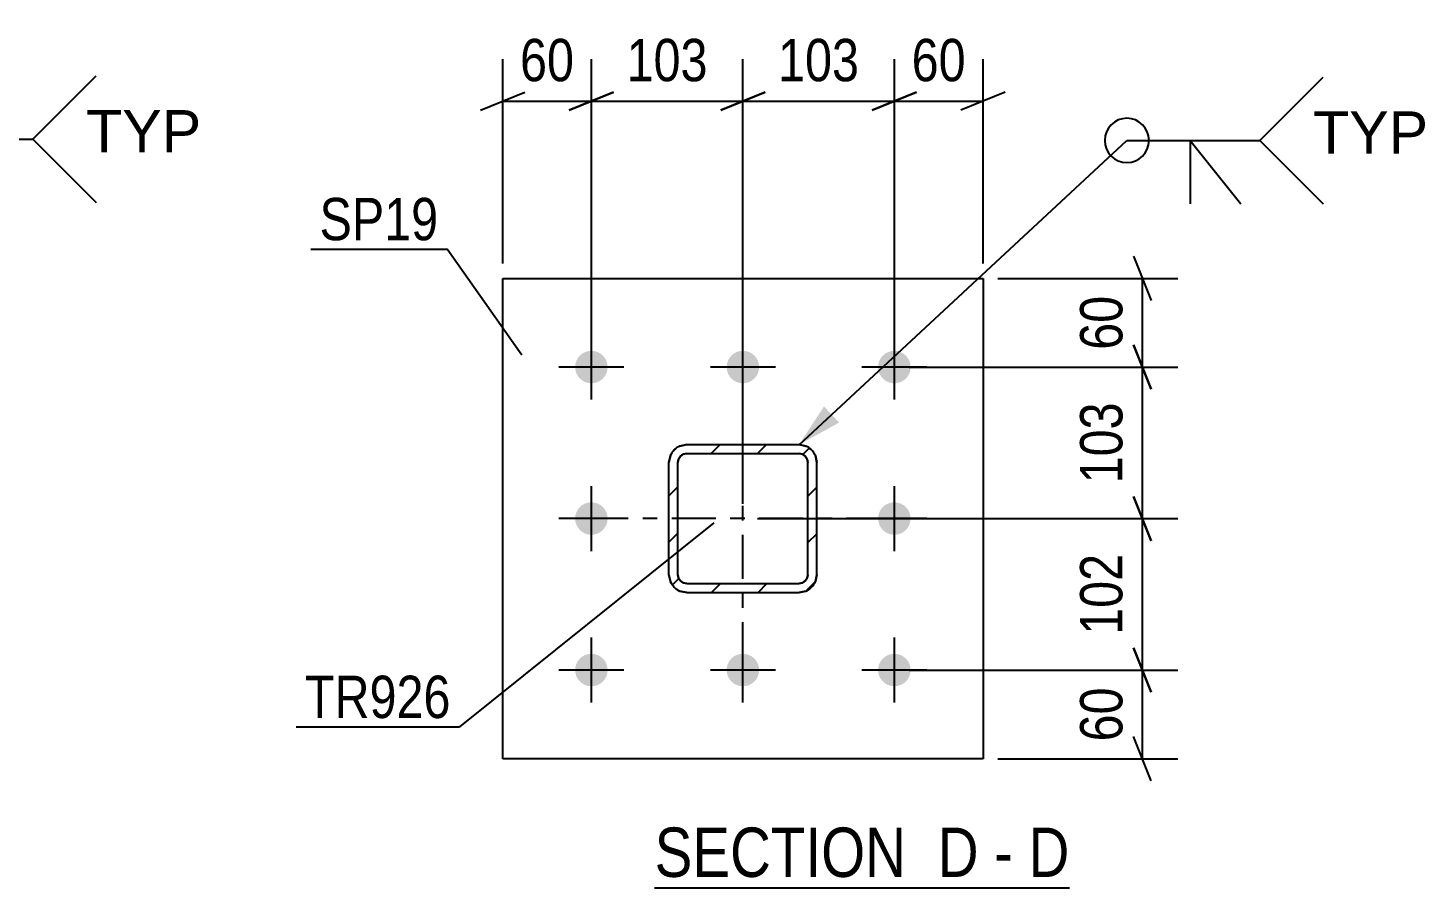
# Model space of a CAD drawing. Header units: millimetres. Extents: x 0 to 841, y 0 to 594.
# Drawn here: x 108.1 to 202.8, y 104.9 to 163.1 of the extents above; entities that cross this region are included whole.
import ezdxf

# ---------------------------------------------------------------- set-up
doc = ezdxf.new("R2010")
doc.units = ezdxf.units.MM
doc.linetypes.add('DXK_LINE_DOT2', pattern=[3.9198, 1.9599, -1.9599])
doc.linetypes.add('DXK_LINE_DOT3', pattern=[5.9187, 2.979, -0.9799, 0.9799, -0.9799])
doc.styles.add('Arial', font='arial.ttf', dxfattribs={"height": 0.2})
doc.styles.add('Arial Narrow', font='ARIALN.TTF', dxfattribs={"height": 0.2})

# ---------------------------------------------------------------- blocks, each defined once
blk = doc.blocks.new('Unknown-717034235-14 - 2040')
at = {"color": 6, "linetype": 'Continuous'}
blk.add_line((150.499, 104.881), (178.569, 104.881), dxfattribs=at)
at = {"color": 0, "linetype": 'Continuous'}
for points in [[(168.607, 105.631), (168.607, 109.131), (150.499, 109.131), (150.499, 105.631)], [(172.426, 105.631), (172.426, 109.131), (169.657, 109.131), (169.657, 105.631)], [(174.751, 105.631), (174.751, 109.131), (173.476, 109.131), (173.476, 105.631)], [(178.569, 105.631), (178.569, 109.131), (175.801, 109.131), (175.801, 105.631)]]:
    blk.add_wipeout(points, dxfattribs=at)
at = {"color": 7, "linetype": 'Continuous', "style": 'Arial Narrow'}
for s, height, p in [('SECTION ', 3.3405, (150.499, 105.631)), ('D', 3.34, (169.657, 105.631)), ('D', 3.34, (175.801, 105.631)), ('-', 3.34, (173.476, 105.631))]:
    blk.add_text(s, height=height, dxfattribs=at).set_placement(p)
blk = doc.blocks.new('Part-717034235-2156 - 2040')
at = {"linetype": 'Continuous'}
h = blk.add_hatch(dxfattribs=at)
h.set_pattern_fill('', scale=0.7, style=0, pattern_type=0)
h.set_pattern_definition([(45, (160.7295, 124.972), (-1.57154, 1.57154), [])])
h.paths.add_polyline_path([(160.27, 124.881), (160.73, 124.972), (161.119, 125.232), (161.379, 125.621), (161.47, 126.081), (161.47, 133.681), (161.379, 134.14), (161.119, 134.529), (160.73, 134.789), (160.27, 134.881), (152.67, 134.881), (152.211, 134.789), (151.822, 134.529), (151.562, 134.14), (151.47, 133.681), (151.47, 126.081), (151.562, 125.621), (151.822, 125.232), (152.211, 124.972), (152.67, 124.881)])
h.paths.add_polyline_path([(152.67, 125.481), (152.441, 125.526), (152.246, 125.656), (152.116, 125.851), (152.07, 126.081), (152.07, 133.681), (152.116, 133.91), (152.246, 134.105), (152.441, 134.235), (152.67, 134.281), (160.27, 134.281), (160.5, 134.235), (160.695, 134.105), (160.825, 133.91), (160.87, 133.681), (160.87, 126.081), (160.825, 125.851), (160.695, 125.656), (160.5, 125.526), (160.27, 125.481)])
at = {"color": 7, "linetype": 'DXK_LINE_DOT3'}
for p, q in [((156.47, 119.881), (156.47, 139.881)), ((166.47, 129.881), (146.47, 129.881))]:
    blk.add_line(p, q, dxfattribs=at)
at = {"color": 7, "linetype": 'DXK_LINE_DOT2'}
for p, q in [((152.211, 134.789), (152.67, 134.881)), ((152.67, 134.881), (160.27, 134.881)), ((160.27, 134.881), (160.73, 134.789)), ((151.47, 133.681), (151.562, 134.14)), ((151.47, 126.081), (151.47, 133.681)), ((152.116, 133.91), (152.07, 133.681)), ((152.07, 126.081), (152.07, 133.681)), ((152.246, 134.105), (152.116, 133.91)), ((152.441, 134.235), (152.246, 134.105)), ((152.67, 134.281), (152.441, 134.235)), ((152.67, 134.281), (160.27, 134.281)), ((160.5, 134.235), (160.27, 134.281)), ((160.695, 134.105), (160.5, 134.235)), ((160.825, 133.91), (160.695, 134.105)), ((160.87, 133.681), (160.825, 133.91)), ((160.87, 126.081), (160.87, 133.681)), ((161.379, 134.14), (161.47, 133.681)), ((161.47, 126.081), (161.47, 133.681)), ((151.562, 125.621), (151.47, 126.081)), ((152.07, 126.081), (152.116, 125.851)), ((160.825, 125.851), (160.87, 126.081)), ((161.47, 126.081), (161.379, 125.621)), ((152.116, 125.851), (152.246, 125.656)), ((152.246, 125.656), (152.441, 125.526)), ((152.441, 125.526), (152.67, 125.481)), ((152.67, 125.481), (160.27, 125.481)), ((160.27, 125.481), (160.5, 125.526)), ((160.5, 125.526), (160.695, 125.656)), ((160.695, 125.656), (160.825, 125.851)), ((152.67, 124.881), (152.211, 124.972)), ((152.67, 124.881), (160.27, 124.881)), ((160.73, 124.972), (160.27, 124.881))]:
    blk.add_line(p, q, dxfattribs=at)
at = {"color": 2, "linetype": 'Continuous'}
for p, q in [((152.67, 134.881), (152.211, 134.789)), ((152.67, 134.881), (160.27, 134.881)), ((160.73, 134.789), (160.27, 134.881)), ((151.562, 134.14), (151.47, 133.681)), ((151.47, 126.081), (151.47, 133.681)), ((152.07, 133.681), (152.116, 133.91)), ((152.07, 126.081), (152.07, 133.681)), ((152.116, 133.91), (152.246, 134.105)), ((152.246, 134.105), (152.441, 134.235)), ((152.441, 134.235), (152.67, 134.281)), ((152.67, 134.281), (160.27, 134.281)), ((160.27, 134.281), (160.5, 134.235)), ((160.5, 134.235), (160.695, 134.105)), ((160.695, 134.105), (160.825, 133.91)), ((160.825, 133.91), (160.87, 133.681)), ((160.87, 126.081), (160.87, 133.681)), ((161.47, 133.681), (161.379, 134.14)), ((161.47, 126.081), (161.47, 133.681)), ((151.47, 126.081), (151.562, 125.621)), ((152.116, 125.851), (152.07, 126.081)), ((160.87, 126.081), (160.825, 125.851)), ((161.379, 125.621), (161.47, 126.081)), ((152.246, 125.656), (152.116, 125.851)), ((152.441, 125.526), (152.246, 125.656)), ((152.67, 125.481), (152.441, 125.526)), ((152.67, 125.481), (160.27, 125.481)), ((160.5, 125.526), (160.27, 125.481)), ((160.695, 125.656), (160.5, 125.526)), ((160.825, 125.851), (160.695, 125.656)), ((152.211, 124.972), (152.67, 124.881)), ((152.67, 124.881), (160.27, 124.881)), ((160.27, 124.881), (160.73, 124.972))]:
    blk.add_line(p, q, dxfattribs=at)
at = {"color": 7, "linetype": 'DXK_LINE_DOT2'}
for centre, start, end in [((152.67, 133.681), 112.5, 157.5), ((160.27, 133.681), 22.5, 67.5), ((152.67, 126.081), 202.5, 247.5), ((160.27, 126.081), 292.5, 337.5)]:
    blk.add_arc(centre, 1.2, start, end, dxfattribs=at)
at = {"color": 2, "linetype": 'Continuous'}
for centre, start, end in [((152.67, 133.681), 112.5, 157.5), ((160.27, 133.681), 22.5, 67.5), ((152.67, 126.081), 202.5, 247.5), ((160.27, 126.081), 292.5, 337.5)]:
    blk.add_arc(centre, 1.2, start, end, dxfattribs=at)
blk = doc.blocks.new('Bolt-717034235-2223 - 2040')
at = {"linetype": 'Continuous'}
for points in [[(146.22, 139.031, -1), (146.22, 141.231, -1)], [(156.47, 139.031, -1), (156.47, 141.231, -1)], [(166.72, 139.031, -1), (166.72, 141.231, -1)], [(146.22, 128.781, -1), (146.22, 130.981, -1)], [(166.72, 128.781, -1), (166.72, 130.981, -1)], [(146.22, 118.531, -1), (146.22, 120.731, -1)], [(156.47, 118.531, -1), (156.47, 120.731, -1)], [(166.72, 118.531, -1), (166.72, 120.731, -1)]]:
    blk.add_hatch(color=1, dxfattribs=at).paths.add_polyline_path(points)
at = {"color": 1, "linetype": 'Continuous'}
for p, q in [((146.22, 137.931), (146.22, 142.331)), ((156.47, 137.931), (156.47, 142.331)), ((166.72, 137.931), (166.72, 142.331)), ((148.42, 140.131), (144.02, 140.131)), ((158.67, 140.131), (154.27, 140.131)), ((168.92, 140.131), (164.52, 140.131)), ((146.22, 127.681), (146.22, 132.081)), ((166.72, 127.681), (166.72, 132.081)), ((148.42, 129.881), (144.02, 129.881)), ((168.92, 129.881), (164.52, 129.881)), ((146.22, 117.431), (146.22, 121.831)), ((156.47, 117.431), (156.47, 121.831)), ((166.72, 117.431), (166.72, 121.831)), ((148.42, 119.631), (144.02, 119.631)), ((158.67, 119.631), (154.27, 119.631)), ((168.92, 119.631), (164.52, 119.631))]:
    blk.add_line(p, q, dxfattribs=at)
blk = doc.blocks.new('Part-717034235-2171 - 2040')
at = {"color": 2, "linetype": 'Continuous'}
for p, q in [((140.22, 113.631), (140.22, 146.131)), ((140.22, 146.131), (172.72, 146.131)), ((172.72, 146.131), (172.72, 113.631)), ((172.72, 113.631), (140.22, 113.631))]:
    blk.add_line(p, q, dxfattribs=at)
blk = doc.blocks.new('StraightDimension-717034235-2288 - 2040')
at = {"color": 7, "linetype": 'Continuous'}
for p, q in [((166.72, 141.131), (166.72, 160.975)), ((172.72, 147.131), (172.72, 160.975)), ((165.22, 157.525), (168.22, 158.725)), ((174.22, 158.725), (171.22, 157.525)), ((166.72, 158.125), (172.72, 158.125))]:
    blk.add_line(p, q, dxfattribs=at)
at = {"color": 0}
blk.add_wipeout([(172.148, 158.875), (172.148, 163.075), (167.292, 163.075), (167.292, 158.875)], dxfattribs=at)
at = {"color": 3, "style": 'Arial Narrow'}
blk.add_text('60', height=2.8633, dxfattribs=at).set_placement((167.892, 159.475))
blk = doc.blocks.new('StraightDimension-717034235-2243 - 2040')
at = {"color": 7, "linetype": 'Continuous'}
for p, q in [((182.901, 121.131), (184.101, 118.131)), ((167.72, 119.631), (185.901, 119.631)), ((183.501, 113.631), (183.501, 119.631)), ((184.101, 112.131), (182.901, 115.131)), ((173.72, 113.631), (185.901, 113.631))]:
    blk.add_line(p, q, dxfattribs=at)
at = {"color": 0}
blk.add_wipeout([(182.751, 119.059), (178.551, 119.059), (178.551, 114.202), (182.751, 114.202)], dxfattribs=at)
at = {"color": 3, "style": 'Arial Narrow'}
blk.add_text('60', height=2.8633, rotation=90.00021, dxfattribs=at).set_placement((182.151, 114.802))
blk = doc.blocks.new('StraightDimension-717034235-2233 - 2040')
at = {"color": 7, "linetype": 'Continuous'}
for p, q in [((182.901, 147.631), (184.101, 144.631)), ((173.72, 146.131), (185.901, 146.131)), ((183.501, 140.131), (183.501, 146.131)), ((184.101, 138.631), (182.901, 141.631)), ((167.72, 140.131), (185.901, 140.131))]:
    blk.add_line(p, q, dxfattribs=at)
at = {"color": 0}
blk.add_wipeout([(182.751, 145.559), (178.551, 145.559), (178.551, 140.702), (182.751, 140.702)], dxfattribs=at)
at = {"color": 3, "style": 'Arial Narrow'}
blk.add_text('60', height=2.8633, rotation=90.00021, dxfattribs=at).set_placement((182.151, 141.302))
blk = doc.blocks.new('StraightDimension-717034235-2253 - 2040')
at = {"color": 7, "linetype": 'Continuous'}
for p, q in [((182.901, 131.38), (184.101, 128.38)), ((157.47, 129.88), (185.901, 129.88)), ((183.501, 119.631), (183.501, 129.88)), ((184.101, 118.131), (182.901, 121.131)), ((167.72, 119.631), (185.901, 119.631))]:
    blk.add_line(p, q, dxfattribs=at)
at = {"color": 0}
blk.add_wipeout([(182.751, 128.098), (178.551, 128.098), (178.551, 121.413), (182.751, 121.413)], dxfattribs=at)
at = {"color": 3, "style": 'Arial Narrow'}
blk.add_text('102', height=2.8633, rotation=90.00021, dxfattribs=at).set_placement((182.151, 122.013))
blk = doc.blocks.new('StraightDimension-717034235-2270 - 2040')
at = {"color": 7, "linetype": 'Continuous'}
for p, q in [((182.901, 141.631), (184.101, 138.631)), ((167.72, 140.131), (185.901, 140.131)), ((183.501, 129.88), (183.501, 140.131)), ((184.101, 128.38), (182.901, 131.38)), ((157.47, 129.88), (185.901, 129.88))]:
    blk.add_line(p, q, dxfattribs=at)
at = {"color": 0}
blk.add_wipeout([(182.751, 138.348), (178.551, 138.348), (178.551, 131.663), (182.751, 131.663)], dxfattribs=at)
at = {"color": 3, "style": 'Arial Narrow'}
blk.add_text('103', height=2.8633, rotation=90.00021, dxfattribs=at).set_placement((182.151, 132.263))
blk = doc.blocks.new('StraightDimension-717034235-2298 - 2040')
at = {"color": 7, "linetype": 'Continuous'}
for p, q in [((156.47, 130.88), (156.47, 160.975)), ((166.72, 141.131), (166.72, 160.975)), ((154.97, 157.525), (157.97, 158.725)), ((168.22, 158.725), (165.22, 157.525)), ((156.47, 158.125), (166.72, 158.125))]:
    blk.add_line(p, q, dxfattribs=at)
at = {"color": 0}
blk.add_wipeout([(164.937, 158.875), (164.937, 163.075), (158.253, 163.075), (158.253, 158.875)], dxfattribs=at)
at = {"color": 3, "style": 'Arial Narrow'}
blk.add_text('103', height=2.8633, dxfattribs=at).set_placement((158.853, 159.475))
blk = doc.blocks.new('StraightDimension-717034235-2315 - 2040')
at = {"color": 7, "linetype": 'Continuous'}
for p, q in [((146.22, 141.131), (146.22, 160.975)), ((156.47, 130.88), (156.47, 160.975)), ((144.72, 157.525), (147.72, 158.725)), ((157.97, 158.725), (154.97, 157.525)), ((146.22, 158.125), (156.47, 158.125))]:
    blk.add_line(p, q, dxfattribs=at)
at = {"color": 0}
blk.add_wipeout([(154.687, 158.875), (154.687, 163.075), (148.003, 163.075), (148.003, 158.875)], dxfattribs=at)
at = {"color": 3, "style": 'Arial Narrow'}
blk.add_text('103', height=2.8633, dxfattribs=at).set_placement((148.603, 159.475))
blk = doc.blocks.new('StraightDimension-717034235-2332 - 2040')
at = {"color": 7, "linetype": 'Continuous'}
for p, q in [((140.22, 147.131), (140.22, 160.975)), ((146.22, 141.131), (146.22, 160.975)), ((138.72, 157.525), (141.72, 158.725)), ((147.72, 158.725), (144.72, 157.525)), ((140.22, 158.125), (146.22, 158.125))]:
    blk.add_line(p, q, dxfattribs=at)
at = {"color": 0}
blk.add_wipeout([(145.648, 158.875), (145.648, 163.075), (140.792, 163.075), (140.792, 158.875)], dxfattribs=at)
at = {"color": 3, "style": 'Arial Narrow'}
blk.add_text('60', height=2.8633, dxfattribs=at).set_placement((141.392, 159.475))
blk = doc.blocks.new('WeldMark-717034235-2561 - 2359')
at = {"linetype": 'Continuous'}
blk.add_hatch(color=30, dxfattribs=at).paths.add_polyline_path([(86.387, 137.361), (83.963, 135.44), (85.197, 138.276)])
at = {"color": 30, "linetype": 'Continuous'}
for p, q in [((83.963, 135.44), (99.433, 155.557)), ((99.433, 155.557), (108.433, 155.557))]:
    blk.add_line(p, q, dxfattribs=at)
at = {"color": 3, "linetype": 'Continuous'}
for q in [(107.147, 151.271), (103.719, 151.271)]:
    blk.add_line((103.719, 155.557), q, dxfattribs=at)
for start, end in [(90, 270), (270, 90)]:
    blk.add_arc((99.433, 155.557), 1.5, start, end, dxfattribs=at)
at = {"color": 0, "linetype": 'Continuous'}
blk.add_wipeout([(119.808, 154.657), (119.808, 157.657), (112.033, 157.657), (112.033, 154.657)], dxfattribs=at)
blk.add_wipeout([(119.808, 154.657), (119.808, 157.657), (112.033, 157.657), (112.033, 154.657)], dxfattribs=at)
at = {"color": 3, "linetype": 'Continuous'}
for q in [(112.719, 159.842), (112.719, 151.271)]:
    blk.add_line((108.433, 155.557), q, dxfattribs=at)
at = {"color": 3, "linetype": 'Continuous', "style": 'Arial'}
blk.add_text('TYP', height=2.8652, dxfattribs=at).set_placement((112.033, 154.657))
blk = doc.blocks.new('Mark-717034235-2152 - 2040')
at = {"color": 30, "linetype": 'Continuous'}
for p in [(154.495, 129.602), (126.238, 115.783)]:
    blk.add_line(p, (137.302, 115.783), dxfattribs=at)
at = {"color": 0}
blk.add_wipeout([(136.702, 116.383), (136.702, 119.383), (126.838, 119.383), (126.838, 116.383)], dxfattribs=at)
blk.add_wipeout([(136.702, 116.383), (136.702, 119.383), (126.838, 119.383), (126.838, 116.383)], dxfattribs=at)
at = {"color": 3, "style": 'Arial Narrow'}
blk.add_text('TR926', height=2.8633, dxfattribs=at).set_placement((126.838, 116.383))
blk = doc.blocks.new('Mark-717034235-2167 - 2040')
at = {"color": 30, "linetype": 'Continuous'}
for p in [(127.225, 148.115), (141.513, 140.929)]:
    blk.add_line(p, (136.464, 148.115), dxfattribs=at)
at = {"color": 0}
blk.add_wipeout([(135.864, 148.715), (135.864, 151.715), (127.825, 151.715), (127.825, 148.715)], dxfattribs=at)
blk.add_wipeout([(135.864, 148.715), (135.864, 151.715), (127.825, 151.715), (127.825, 148.715)], dxfattribs=at)
at = {"color": 3, "style": 'Arial Narrow'}
blk.add_text('SP19', height=2.8633, dxfattribs=at).set_placement((127.825, 148.715))
blk = doc.blocks.new('WeldMark-717034235-2342 - 2040')
at = {"linetype": 'Continuous'}
blk.add_hatch(color=30, dxfattribs=at).paths.add_polyline_path([(162.979, 136.371), (160.27, 134.88), (161.959, 137.47)])
at = {"color": 30, "linetype": 'Continuous'}
for p, q in [((160.27, 134.88), (182.455, 155.468)), ((182.455, 155.468), (191.455, 155.468))]:
    blk.add_line(p, q, dxfattribs=at)
at = {"color": 3, "linetype": 'Continuous'}
for q in [(190.169, 151.182), (186.74, 151.182)]:
    blk.add_line((186.74, 155.468), q, dxfattribs=at)
for start, end in [(90, 270), (270, 90)]:
    blk.add_arc((182.455, 155.468), 1.5, start, end, dxfattribs=at)
at = {"color": 0, "linetype": 'Continuous'}
blk.add_wipeout([(202.83, 154.568), (202.83, 157.568), (195.055, 157.568), (195.055, 154.568)], dxfattribs=at)
blk.add_wipeout([(202.83, 154.568), (202.83, 157.568), (195.055, 157.568), (195.055, 154.568)], dxfattribs=at)
at = {"color": 3, "linetype": 'Continuous'}
for q in [(195.74, 159.754), (195.74, 151.182)]:
    blk.add_line((191.455, 155.468), q, dxfattribs=at)
at = {"color": 3, "linetype": 'Continuous', "style": 'Arial'}
blk.add_text('TYP', height=2.8652, dxfattribs=at).set_placement((195.055, 154.568))

msp = doc.modelspace()

# ---------------------------------------------------------------- block references
for name in ['WeldMark-717034235-2561 - 2359', 'Part-717034235-2171 - 2040', 'Bolt-717034235-2223 - 2040', 'Part-717034235-2156 - 2040', 'Unknown-717034235-14 - 2040']:
    msp.add_blockref(name, (0, 0))

# ---------------------------------------------------------------- next in the draw order: block references
for name in ['StraightDimension-717034235-2288 - 2040', 'Mark-717034235-2152 - 2040', 'StraightDimension-717034235-2243 - 2040']:
    msp.add_blockref(name, (0, 0))

# ---------------------------------------------------------------- next in the draw order: block references
for name in ['StraightDimension-717034235-2233 - 2040', 'StraightDimension-717034235-2253 - 2040']:
    msp.add_blockref(name, (0, 0))

# ---------------------------------------------------------------- next in the draw order: block references
msp.add_blockref('StraightDimension-717034235-2270 - 2040', (0, 0))

# ---------------------------------------------------------------- next in the draw order: block references
msp.add_blockref('StraightDimension-717034235-2298 - 2040', (0, 0))

# ---------------------------------------------------------------- next in the draw order: block references
for name in ['StraightDimension-717034235-2315 - 2040', 'WeldMark-717034235-2342 - 2040']:
    msp.add_blockref(name, (0, 0))

# ---------------------------------------------------------------- next in the draw order: block references
msp.add_blockref('StraightDimension-717034235-2332 - 2040', (0, 0))

# ---------------------------------------------------------------- next in the draw order: block references
msp.add_blockref('Mark-717034235-2167 - 2040', (0, 0))

doc.saveas('drawing.dxf')
